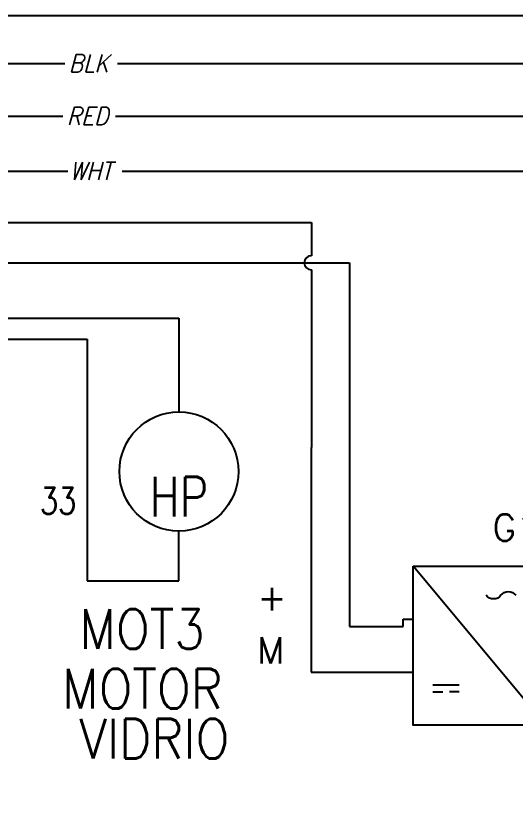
# Model space of a CAD drawing. Header units: inches. Extents: x 15 to 148, y 10 to 111.
# Drawn here: x 131.79 to 135.33, y 105.17 to 110.76 of the extents above; entities that cross this region are included whole.
import ezdxf
from ezdxf.enums import TextEntityAlignment as Align

# ---------------------------------------------------------------- set-up
doc = ezdxf.new("R2010")
doc.units = ezdxf.units.IN
doc.header["$MEASUREMENT"] = 0
for name, color, linetype in [('BLK_12AWG', 7, 'Continuous'), ('DESC', 250, 'Continuous'), ('MISC', 250, 'Continuous'), ('SYMS', 7, 'Continuous'), ('TAGS', 250, 'Continuous'), ('TERMS', 250, 'Continuous')]:
    doc.layers.add(name, color=color, linetype=linetype)
doc.layers.add('WIRENO', color=5, linetype='Continuous', true_color=0x0000ff)
doc.styles.add('WD', font='romans.shx')
doc.styles.add('WD_IEC', font='isocp2.shx', dxfattribs={"width": 0.9, "height": 4})

# ---------------------------------------------------------------- blocks, each defined once
blk = doc.blocks.new('HT0_LGENERIC')
at = {"style": 'WD', "oblique": 15, "width": 0.9}
blk.add_attdef('COLOR', text='', height=0.125, dxfattribs=at).set_placement((0, 0), align=Align.MIDDLE_CENTER)
at = {"color": 7, "style": 'WD'}
for tag, p in [('X4_TINY_DOT_DONT_REMOVE', (-0.125, 0)), ('X1_TINY_DOT_DONT_REMOVE', (0.125, 0))]:
    blk.add_attdef(tag, p, '', height=0.0001, dxfattribs=at)
at = {"style": 'WD', "flags": 1}
for tag, p in [('X4TERM01', (-0.125, 0)), ('X1TERM01', (0.125, 0))]:
    blk.add_attdef(tag, p, '', height=0.01, dxfattribs=at)
blk = doc.blocks.new('VMO12')
blk.add_circle((0, 0), 0.1875)
at = {"style": 'WD'}
for tag, p, width in [('INST', (0.318, 0.2634), 0.7), ('LOC', (0.318, 0.0938), 0.7), ('TAG1', (0.3125, -0.0789), 0.9), ('DESC1', (0.3135, -0.268), 0.9), ('DESC2', (0.3135, -0.4243), 0.9), ('DESC3', (0.3135, -0.5805), 0.9), ('RATING3', (0.3135, -0.7368), 0.8), ('RATING4', (0.3135, -0.893), 0.8), ('WDTAGALT', (0.3125, -1.0625), 0.7)]:
    blk.add_attdef(tag, p, '', height=0.125, dxfattribs=dict(at, width=width))
at = {"linetype": 'Continuous', "style": 'WD', "flags": 8}
for tag, p in [('TERM01', (-0.0312, 0.2125)), ('TERM03', (-0.2188, -0.1351))]:
    blk.add_attdef(tag, text='', height=0.125, dxfattribs=at).set_placement(p, align=Align.RIGHT)
at = {"color": 7, "style": 'WD', "flags": 1}
for tag, p in [('X2TERM01', (0, 0.1875)), ('X8TERM02', (0, -0.1875))]:
    blk.add_attdef(tag, p, '', height=0.0125, dxfattribs=at)
at = {"style": 'WD', "flags": 9}
blk.add_attdef('FAMILY', text='', height=0.01, dxfattribs=at).set_placement((-0.0053, 0.1698), align=Align.CENTER)
at = {"linetype": 'Continuous', "style": 'WD', "flags": 1}
for tag, p in [('CAT', (0, 0.1593)), ('MFG', (0, 0.1404))]:
    blk.add_attdef(tag, text='', height=0.01, dxfattribs=at).set_placement(p, align=Align.MIDDLE)
at = {"style": 'WD', "width": 0.8}
blk.add_attdef('RATING1', text='', height=0.125, dxfattribs=at).set_placement((0, 0), align=Align.CENTER)
at = {"linetype": 'Continuous', "style": 'WD', "flags": 9}
blk.add_attdef('ASSYCODE', text='', height=0.01, dxfattribs=at).set_placement((0, 0.125), align=Align.CENTER)
at = {"style": 'WD', "width": 0.8}
blk.add_attdef('RATING2', text='', height=0.125, dxfattribs=at).set_placement((0, -0.0165), align=Align.TOP_CENTER)
at = {"style": 'WD', "flags": 1}
blk.add_attdef('X0TERM03', (-0.1384, -0.1265), '', height=0.0125, dxfattribs=at)
at = {"linetype": 'Continuous', "style": 'WD', "flags": 8}
blk.add_attdef('TERM02', text='', height=0.125, dxfattribs=at).set_placement((-0.0312, -0.2094), align=Align.TOP_RIGHT)
blk = doc.blocks.new('HPW1_1PH')
for p, q in [((0, -0.625), (0.625, 0.125)), ((0.4066, -0.4373), (0.5317, -0.4373)), ((0.4066, -0.4686), (0.4535, -0.4686)), ((0.5317, -0.4686), (0.4848, -0.4686))]:
    blk.add_line(p, q)
blk.add_lwpolyline([(0.625, 0.125), (0, 0.125), (0, -0.625), (0.625, -0.625)], close=True)
for centre, start, end in [((0.175, -0.0387), 36.8699, 143.1301), ((0.245, 0.0138), 216.8699, 323.1301)]:
    blk.add_arc(centre, 0.0438, start, end)
at = {"style": 'WD_IEC'}
blk.add_text('1', height=0.084, dxfattribs=at).set_placement((0.105, -0.0124), align=Align.MIDDLE_RIGHT)
at = {"style": 'WD', "width": 0.7}
for tag, p in [('INST', (-0.2843, 0.7938)), ('LOC', (-0.2843, 0.6242)), ('RATING1', (-0.2843, 0.285)), ('XREF', (-0.2843, -0.691)), ('DESC1', (-0.2843, -0.8472)), ('DESC2', (-0.2843, -1.0035)), ('DESC3', (-0.2843, -1.1578))]:
    blk.add_attdef(tag, text='', height=0.125, dxfattribs=at).set_placement(p, align=Align.CENTER)
at = {"style": 'WD'}
blk.add_attdef('TAG1', text='', height=0.125, dxfattribs=at).set_placement((-0.2843, 0.4546), align=Align.CENTER)
at = {"linetype": 'Continuous', "style": 'WD', "flags": 9}
for tag, p in [('MFG', (0.8868, 0.2571)), ('CAT', (0.8888, 0.2765)), ('ASSYCODE', (0.8871, -0.5638))]:
    blk.add_attdef(tag, text='', height=0.01, dxfattribs=at).set_placement(p, align=Align.CENTER)
at = {"linetype": 'Continuous', "style": 'WD', "flags": 8}
for tag, p in [('TERM01', (-0.04, 0.04)), ('TERM04', (1.3525, -0.085)), ('TERM02', (-0.04, -0.2098)), ('TERM05', (1.3525, -0.335)), ('TERM03', (-0.04, -0.46))]:
    blk.add_attdef(tag, text='', height=0.125, dxfattribs=at).set_placement(p, align=Align.RIGHT)
at = {"style": 'WD'}
for tag, p, height, flags in [('X4TERM01', (0, 0), 0.0125, 1), ('X1TERM04', (0.625, -0.125), 0.0125, 1), ('X4TERM02', (0, -0.2498), 0.0125, 1), ('X1TERM05', (0.625, -0.375), 0.0125, 1), ('FAMILY', (0.8618, -0.4829), 0.01, 9), ('X4TERM03', (0, -0.5), 0.0125, 1)]:
    blk.add_attdef(tag, p, '', height=height, dxfattribs=dict(at, flags=flags))
blk = doc.blocks.new('WD_WNH')
at = {"linetype": 'Continuous', "style": 'WD', "width": 0.8}
blk.add_attdef('WIRENO', text='', height=0.125, dxfattribs=at).set_placement((0, 0.0625), align=Align.CENTER)
at = {"style": 'WD', "flags": 1}
for tag, p in [('W01USER', (0, 0.0781)), ('W02USER', (0, 0.0703)), ('W03USER', (0, 0.0625)), ('W04USER', (0, 0.0547)), ('W05USER', (0, 0.0469)), ('W06USER', (0, 0.0391)), ('W07USER', (0, 0.0312)), ('W08USER', (0, 0.0234)), ('W09USER', (0, 0.0156)), ('W10USER', (0, 0.0078))]:
    blk.add_attdef(tag, text='', height=0.005, dxfattribs=at).set_placement(p, align=Align.CENTER)

msp = doc.modelspace()

# ---------------------------------------------------------------- linework, layer by layer
at = {"color": 7, "linetype": 'Continuous'}
msp.add_line((147.6602, 110.7588), (126.9102, 110.7588), dxfattribs=at)
at = {"layer": 'BLK_12AWG'}
for p, q in [((127.9305, 110.4219), (132.1386, 110.4219)), ((132.5131, 110.4219), (146.5435, 110.4219)), ((127.9575, 110.0484), (132.1254, 110.0484)), ((132.498, 110.0484), (146.5435, 110.0484)), ((127.9343, 109.6595), (132.1612, 109.6595)), ((132.5465, 109.6595), (146.5506, 109.6595)), ((127.1963, 109.2944), (133.8857, 109.2944)), ((133.8857, 109.2944), (133.8857, 109.0597)), ((127.6967, 109.0097), (134.1566, 109.0097)), ((134.1566, 109.0097), (134.1566, 106.6283)), ((133.8857, 108.9597), (133.8857, 107.7031)), ((131.1723, 108.6184), (132.9477, 108.6184)), ((132.9477, 108.6184), (132.9477, 107.9535)), ((129.7063, 108.47), (132.2973, 108.47)), ((132.2973, 108.47), (132.2973, 106.7581)), ((133.8843, 107.7031), (133.8843, 106.1118)), ((132.9477, 106.7581), (132.9477, 107.1098)), ((132.2973, 106.7581), (132.9477, 106.7581)), ((134.1566, 106.6283), (134.1566, 106.4355)), ((134.536, 106.4355), (134.536, 106.4868)), ((134.536, 106.4868), (134.6061, 106.4868)), ((134.1566, 106.4355), (134.536, 106.4355)), ((133.8843, 106.1118), (134.6061, 106.1118))]:
    msp.add_line(p, q, dxfattribs=at)
msp.add_arc((133.8857, 109.0097), 0.05, 90, 270, dxfattribs=at)

# ---------------------------------------------------------------- block references
at = {"layer": 'SYMS'}
ref = msp.add_blockref('HT0_LGENERIC', (132.3091, 110.4219), dxfattribs=at)
ref.add_attrib('X1_TINY_DOT_DONT_REMOVE', '.', (132.5131, 110.4219), dxfattribs={"layer": 'MISC', "color": 7, "height": 0.0001, "style": 'WD'})
ref.add_attrib('X4_TINY_DOT_DONT_REMOVE', '.', (132.1386, 110.4219), dxfattribs={"layer": 'MISC', "color": 7, "height": 0.0001, "style": 'WD'})
ref.add_attrib('COLOR', 'BLK', dxfattribs={"layer": 'MISC', "height": 0.125, "style": 'WD', "oblique": 15, "width": 0.9}).set_placement((132.3091, 110.4219), align=Align.MIDDLE_CENTER)
ref = msp.add_blockref('HT0_LGENERIC', (132.3013, 110.0484), dxfattribs=at)
ref.add_attrib('X1_TINY_DOT_DONT_REMOVE', '.', (132.498, 110.0484), dxfattribs={"layer": 'MISC', "color": 7, "height": 0.0001, "style": 'WD'})
ref.add_attrib('X4_TINY_DOT_DONT_REMOVE', '.', (132.1254, 110.0484), dxfattribs={"layer": 'MISC', "color": 7, "height": 0.0001, "style": 'WD'})
ref.add_attrib('COLOR', 'RED', dxfattribs={"layer": 'MISC', "height": 0.125, "style": 'WD', "oblique": 15, "width": 0.9}).set_placement((132.3013, 110.0484), align=Align.MIDDLE_CENTER)
ref = msp.add_blockref('HT0_LGENERIC', (132.3237, 109.6602), dxfattribs=at)
ref.add_attrib('X1_TINY_DOT_DONT_REMOVE', '.', (132.5465, 109.6602), dxfattribs={"layer": 'MISC', "color": 7, "height": 0.0001, "style": 'WD'})
ref.add_attrib('X4_TINY_DOT_DONT_REMOVE', '.', (132.1612, 109.6602), dxfattribs={"layer": 'MISC', "color": 7, "height": 0.0001, "style": 'WD'})
ref.add_attrib('COLOR', 'WHT', dxfattribs={"layer": 'MISC', "height": 0.125, "style": 'WD', "oblique": 15, "width": 0.9}).set_placement((132.3237, 109.6602), align=Align.MIDDLE_CENTER)
ref = msp.add_blockref('VMO12', (132.9477, 107.5316), dxfattribs=dict(at, xscale=2.25, yscale=2.25, zscale=2.25))
ref.add_attrib('RATING2', 'HP', dxfattribs={"layer": 'MISC', "height": 0.28125, "style": 'WD', "width": 0.8}).set_placement((132.9477, 107.4945), align=Align.TOP_CENTER)
ref.add_attrib('DESC1', 'MOTOR', (132.1193, 105.8531), dxfattribs={"layer": 'DESC', "height": 0.28125, "style": 'WD', "width": 0.9})
ref.add_attrib('DESC2', 'VIDRIO', (132.242, 105.4989), dxfattribs={"layer": 'DESC', "height": 0.28125, "style": 'WD', "width": 0.9})
ref.add_attrib('TAG1', 'MOT3', (132.242, 106.2754), dxfattribs={"layer": 'TAGS', "height": 0.28125, "style": 'WD', "width": 0.9})
ref = msp.add_blockref('HPW1_1PH', (135.5436, 106.6743), dxfattribs=dict(at, xscale=-1.5, yscale=1.5, zscale=1.5))
ref.add_attrib('TERM01', 'L', dxfattribs={"layer": 'TERMS', "linetype": 'Continuous', "height": 0.1875, "style": 'WD', "flags": 8}).set_placement((135.7464, 106.7343), align=Align.RIGHT)
ref.add_attrib('TERM02', 'PE', dxfattribs={"layer": 'TERMS', "linetype": 'Continuous', "height": 0.1875, "style": 'WD', "flags": 8}).set_placement((135.9429, 106.3595), align=Align.RIGHT)
ref.add_attrib('TERM03', 'N', dxfattribs={"layer": 'TERMS', "linetype": 'Continuous', "height": 0.1875, "style": 'WD', "flags": 8}).set_placement((135.7643, 105.9843), align=Align.RIGHT)
ref.add_attrib('TERM04', '+', dxfattribs={"layer": 'TERMS', "linetype": 'Continuous', "height": 0.1875, "style": 'WD', "flags": 8}).set_placement((133.7112, 106.5468), align=Align.RIGHT)
ref.add_attrib('TERM05', 'M', dxfattribs={"layer": 'TERMS', "linetype": 'Continuous', "height": 0.1875, "style": 'WD', "flags": 8}).set_placement((133.6934, 106.1718), align=Align.RIGHT)
ref.add_attrib('TAG1', 'G1', dxfattribs={"layer": 'TAGS', "height": 0.1875, "style": 'WD'}).set_placement((135.3321, 107.0412), align=Align.CENTER)
ref.add_attrib('DESC2', '1.3A', dxfattribs={"layer": 'DESC', "height": 0.1875, "style": 'WD', "width": 0.7}).set_placement((135.9699, 105.1691), align=Align.CENTER)
ref.add_attrib('DESC1', '12V', dxfattribs={"layer": 'DESC', "height": 0.1875, "style": 'WD', "width": 0.7}).set_placement((135.9699, 105.4035), align=Align.CENTER)
at = {"layer": 'WIRENO'}
ref = msp.add_blockref('WD_WNH', (131.7168, 107.137), dxfattribs=dict(at, xscale=1.5, yscale=1.5, zscale=1.5))
ref.add_attrib('WIRENO', '33', dxfattribs={"linetype": 'Continuous', "height": 0.1875, "style": 'WD', "width": 0.8}).set_placement((132.0918, 107.2308), align=Align.CENTER)

doc.saveas('drawing.dxf')
